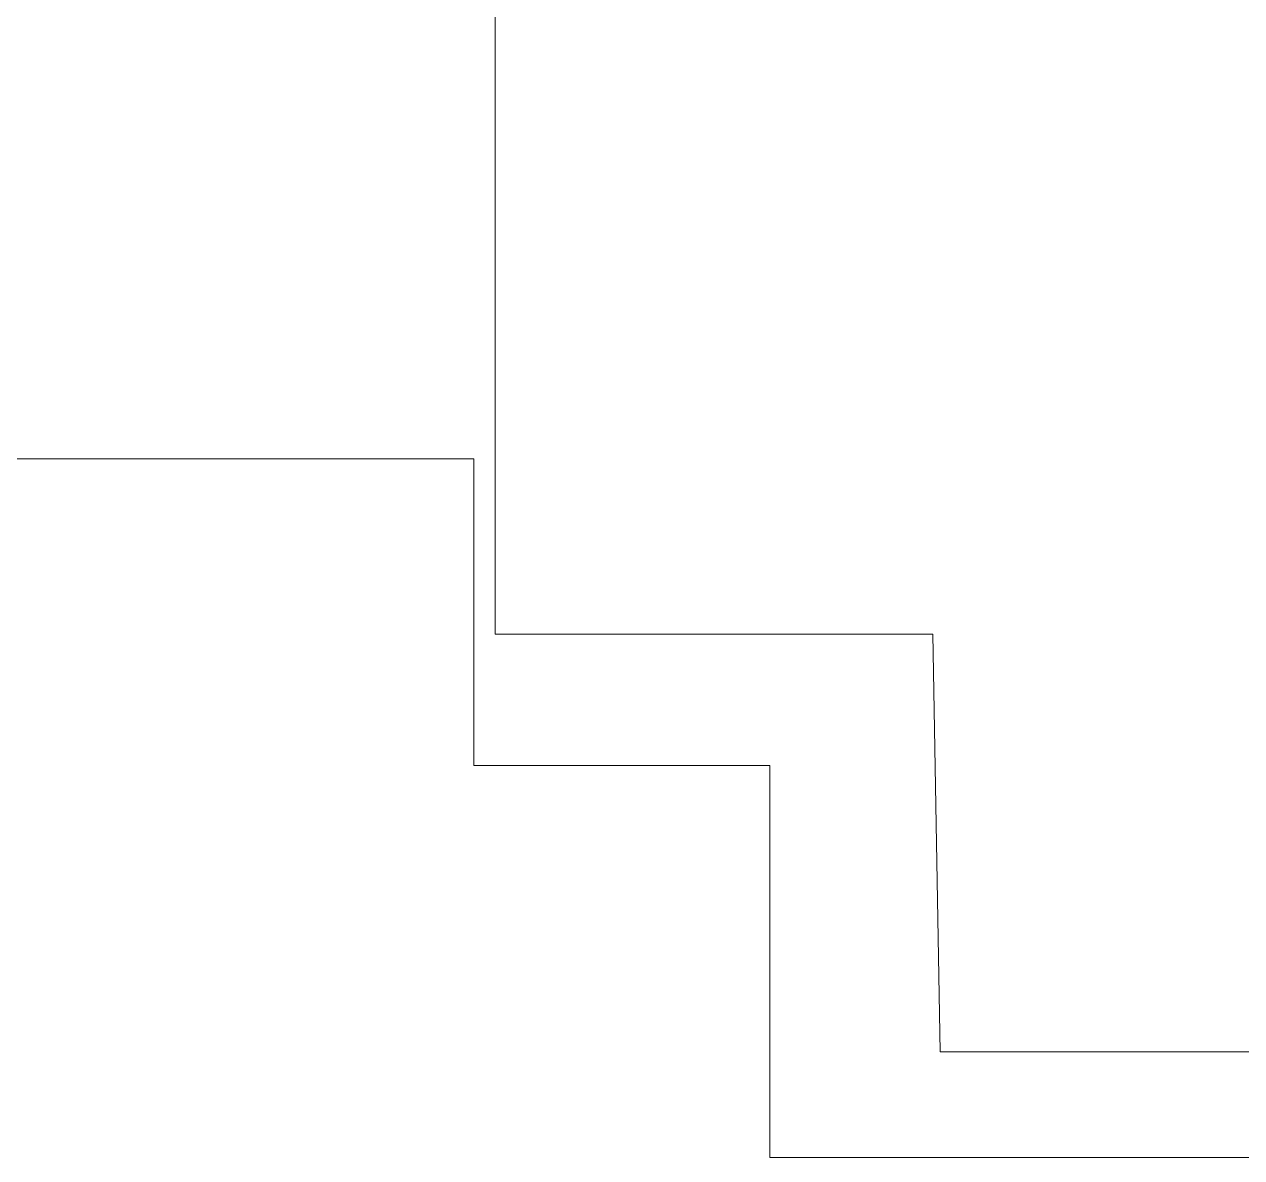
# Model space of a CAD drawing. Header units: inches. Extents: x -4235 to -464, y 9767 to 12347.
# Drawn here: x -3858.043 to -3856.247, y 11588.971 to 11590.643 of the extents above; entities that cross this region are included whole.
import ezdxf

# ---------------------------------------------------------------- set-up
doc = ezdxf.new("R2010")
doc.units = ezdxf.units.IN
doc.header["$MEASUREMENT"] = 0
for name, color, linetype, lineweight in [('A-DOOR-5', 31, 'Continuous', 9), ('A-DOOR-6', 31, 'Continuous', 20), ('A-DOOR-FRAM-3', 31, 'Continuous', 20)]:
    doc.layers.add(name, color=color, linetype=linetype, lineweight=lineweight)

# ---------------------------------------------------------------- blocks, each defined once
blk = doc.blocks.new('Door-Inswing-Andersen-400_Series-Single - 3_ 0-1_8_ x 6_ 7-1_2_ - 3rd floor-2895941-BACKGROUND - RCP - 3RD FLOOR')
at = {"layer": 'A-DOOR-6'}
for p, q in [((16.875, -0.406), (16.875, 0.6563)), ((16.2586, -0.4168), (16.875, -0.406)), ((16.2586, -1.0622), (16.2586, -0.4168)), ((16.2586, -1.0622), (12.4375, -1.0622))]:
    blk.add_line(p, q, dxfattribs=at)
at = {"layer": 'A-DOOR-FRAM-3'}
for p, q in [((17.0312, 1.125), (17.0312, -0.657)), ((16.4525, -0.657), (16.4525, -1.094)), ((17.0312, -0.657), (16.4525, -0.657)), ((16.4525, -1.094), (16, -1.094)), ((16, -1.094), (16, -2.2313))]:
    blk.add_line(p, q, dxfattribs=at)

msp = doc.modelspace()

# ---------------------------------------------------------------- block references
at = {"layer": 'A-DOOR-5', "rotation": 269.9999999999999}
msp.add_blockref('Door-Inswing-Andersen-400_Series-Single - 3_ 0-1_8_ x 6_ 7-1_2_ - 3rd floor-2895941-BACKGROUND - RCP - 3RD FLOOR', (-3856.2862, 11606.0019), dxfattribs=at)

doc.saveas('drawing.dxf')
